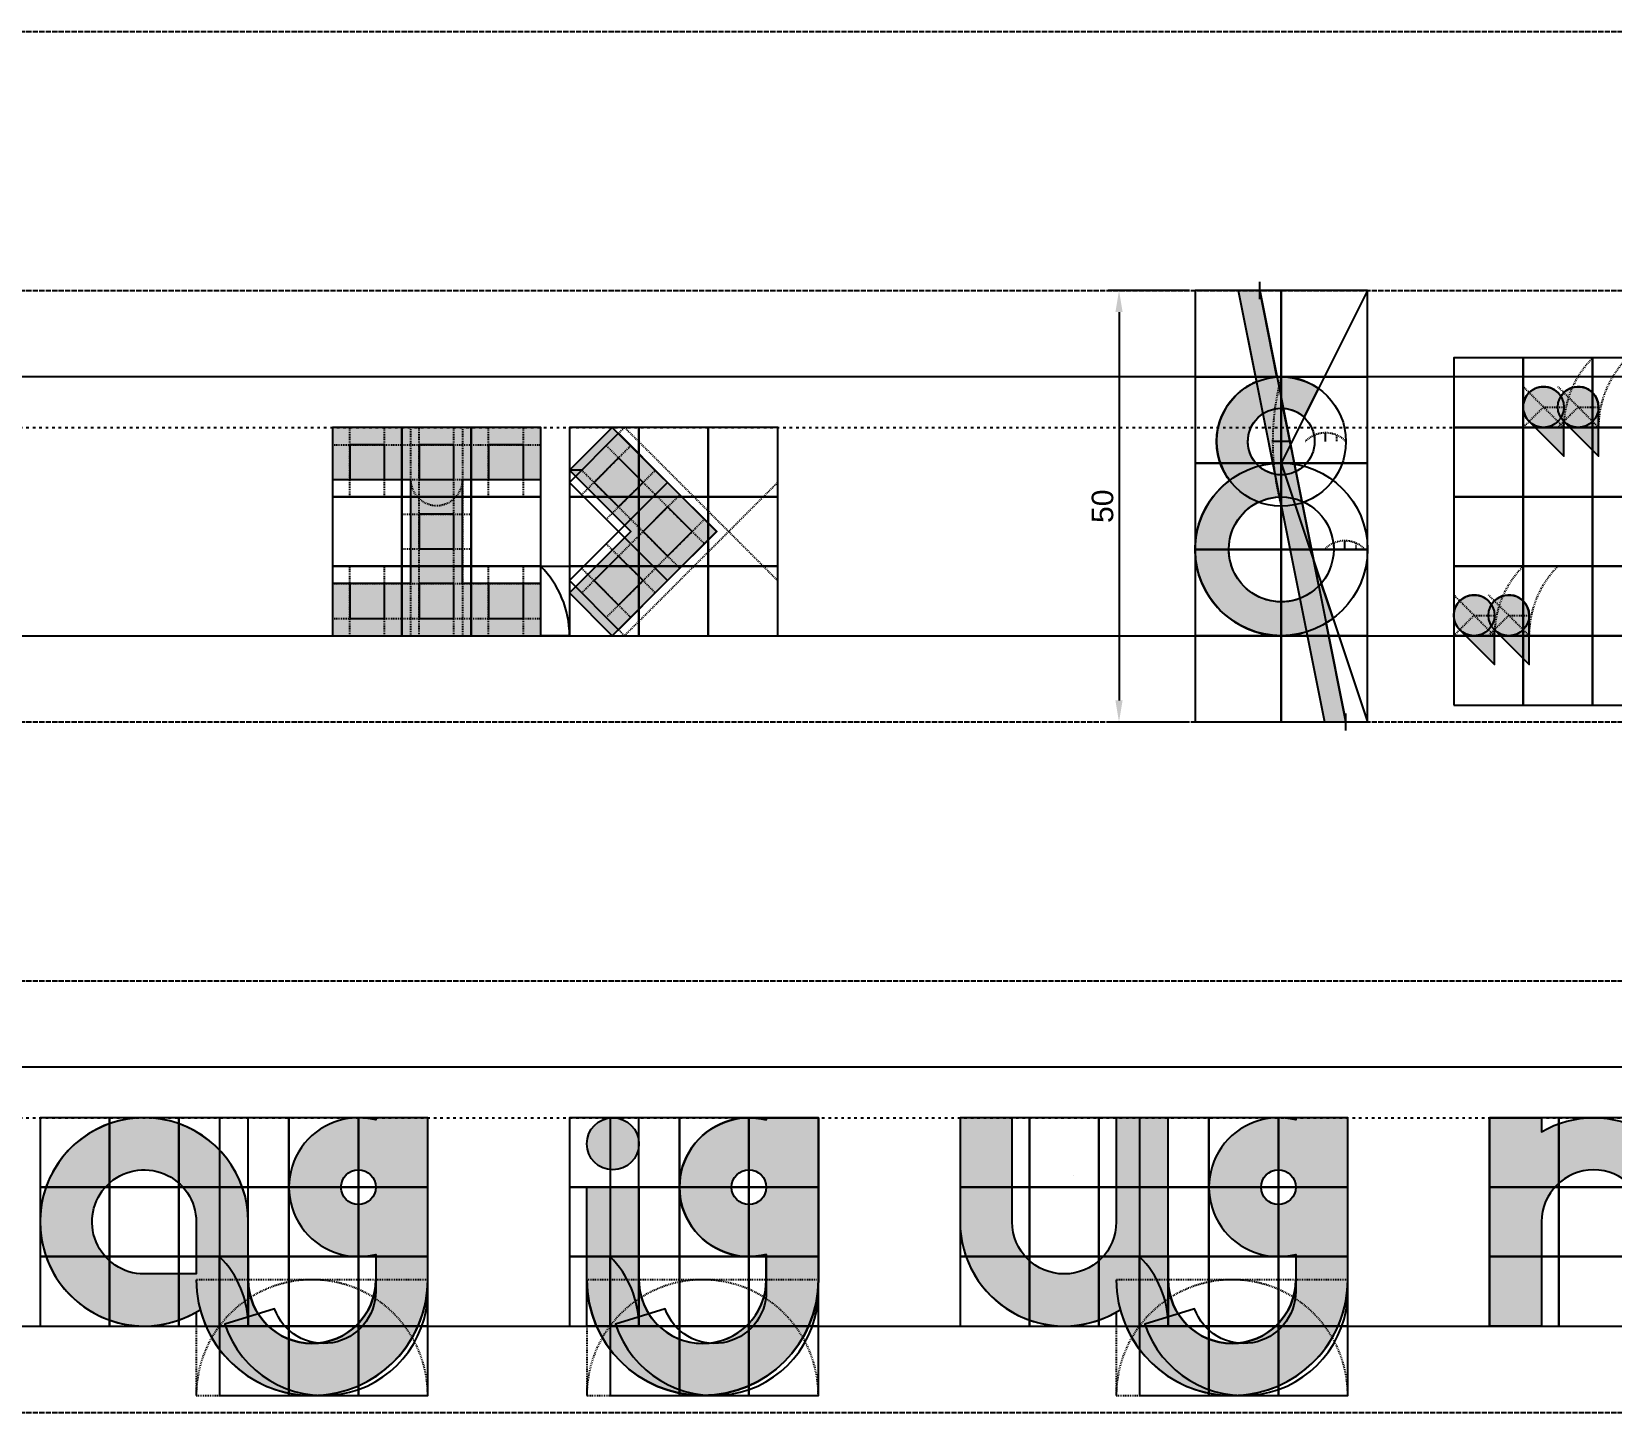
# Model space of a CAD drawing. Header units: millimetres. Extents: x -19 to 3010, y -292 to 470.
# Drawn here: x 940.1 to 1123.4, y -250 to -90 of the extents above; entities that cross this region are included whole.
import ezdxf

# ---------------------------------------------------------------- set-up
doc = ezdxf.new("R2010")
doc.units = ezdxf.units.MM
doc.linetypes.add('ACAD_ISO02W100', pattern=[15, 12, -3])
doc.linetypes.add('ACAD_ISO03W100', pattern=[30, 12, -18])
for name, color, linetype in [('GUIDES', 252, 'Continuous'), ('guides_minor', 12, 'Continuous'), ('Lettering', 7, 'Continuous'), ('LINES', 252, 'Continuous'), ('Outlines', 5, 'Continuous')]:
    doc.layers.add(name, color=color, linetype=linetype)
doc.styles.get("Standard").update_dxf_attribs({"font": 'arial.ttf'})
doc.dimstyles.new('ISO-25', dxfattribs={"dimtxt": 2.5, "dimasz": 2.5, "dimexe": 1.25, "dimexo": 0.625, "dimtad": 1, "dimtxsty": 'Standard', "dimcen": 2.5, "dimadec": 0, "dimazin": 0, "dimtfac": 1, "dimtmove": 0, "dimatfit": 3, "dimfxl": 1, "dimarcsym": 0})

# ---------------------------------------------------------------- blocks, each defined once
blk = doc.blocks.new('*D23')
at = {"layer": 'Defpoints', "color": 0, "transparency": 16777216}
for p in [(1075, -120.0000000000001), (1066.18930996081, -170.0000000000001), (1075, -170.0000000000001)]:
    blk.add_point(p, dxfattribs=at)
at = {"layer": 'guides_minor', "color": 0, "lineweight": -2, "transparency": 16777216}
for p, q in [((1074.375, -120.0000000000001), (1064.93930996081, -120.0000000000001)), ((1066.18930996081, -122.5000000000001), (1066.18930996081, -167.5000000000001)), ((1074.375, -170.0000000000001), (1064.93930996081, -170.0000000000001))]:
    blk.add_line(p, q, dxfattribs=at)
at = {"layer": 'guides_minor', "color": 0, "transparency": 16777216}
for points in [[(1065.772643294144, -122.5000000000001), (1066.605976627477, -122.5000000000001), (1066.18930996081, -120.0000000000001)], [(1065.772643294144, -167.5000000000001), (1066.605976627477, -167.5000000000001), (1066.18930996081, -170.0000000000001)]]:
    blk.add_solid(points, dxfattribs=at)
at = {"layer": 'guides_minor', "color": 0, "transparency": 16777216, "insert": (1064.287877491506, -145.0000000000003), "char_height": 2.5, "attachment_point": 5, "rotation": 90}
blk.add_mtext('50', dxfattribs=at)

msp = doc.modelspace()

# ---------------------------------------------------------------- hatches: boundary and pattern name
at = {"layer": 'Lettering'}
h = msp.add_hatch(color=256, dxfattribs=at)
h.dxf.hatch_style = 1
edge = h.paths.add_edge_path(flags=16)
edge.add_line((1082.8572071968, -134.2860359839982), (1084.258177418585, -141.2908870929249))
edge.add_arc((1085, -137.5000000000001), 3.862787295930397, 123.69192031914889, 258.9279446288928, ccw=False)
edge = h.paths.add_edge_path(flags=16)
edge.add_line((1084.78539187631, -143.9269593815503), (1087.137685046767, -155.6884252338344))
edge.add_arc((1085, -150.0000000000001), 6.076831328915933, 92.02386679422273, 290.595998153817, ccw=False)
edge = h.paths.add_edge_path()
edge.add_line((1086.523341917243, -140.1167095862173), (1085.228798943542, -133.6439947177116))
edge.add_arc((1085, -137.5000000000005), 3.862787295931003, 46.61068923961159, 86.60429366371682, ccw=False)
edge.add_line((1087.653549255003, -134.6929014899944), (1089.316624790355, -131.3667504192892))
edge.add_arc((1085, -137.4999999999999), 7.499999999999767, 54.86184382347615, 93.79733993393741)
edge.add_line((1084.503293183836, -130.0164659191812), (1082.5, -120))
edge.add_line((1082.5, -120), (1080, -120))
edge.add_line((1080, -120), (1082.115384615385, -130.5769230769231))
edge.add_arc((1085, -137.5000000000001), 7.499999999999982, 112.6198649480393, 216.8698976458435)
edge.add_arc((1085, -150), 10.00000000000002, 126.8698976458439, 286.9372887831349)
edge.add_line((1087.913248377902, -159.5662418895118), (1090, -170))
edge.add_line((1090, -170), (1092.5, -170))
edge.add_line((1092.5, -170), (1090.207427313526, -158.5371365676289))
edge.add_arc((1085, -150.0000000000011), 9.999999999999265, 301.3820856442624, 306.8698976458488)
edge.add_line((1091, -158.0000000000001), (1089.640971632908, -153.9229148987247))
edge.add_arc((1085.00000000001, -150.0000000000073), 6.076831328903928, 315.6964860317962, 319.79287199456957, ccw=False)
edge.add_line((1089.348883722698, -154.2444186134906), (1086.523341917243, -140.1167095862173))
h = msp.add_hatch(color=256, dxfattribs=at)
h.dxf.hatch_style = 1
edge = h.paths.add_edge_path()
edge.add_line((1117.761423749154, -135.1675084389805), (1121.785113019776, -139.1911977096024))
edge.add_line((1121.785113019776, -139.1911977096024), (1121.785113019776, -133.5008417723138))
edge.add_arc((1119.428090415821, -133.5008417723139), 2.357022603955102, 1.38178055159656e-12, 135.0000000000005)
edge.add_arc((1119.428090415818, -133.500841772316), 2.357022603954964, 134.9999999999214, 148.600285189999)
edge.add_arc((1115.404401145199, -133.5008417723138), 2.357022603955182, 31.39971480993545, 134.999999999998)
edge.add_arc((1115.404401145199, -133.5008417723138), 2.357022603955044, 134.9999999999976, 225.0000000000024)
edge.add_line((1113.737734478532, -135.1675084389805), (1117.761423749154, -139.1911977096024))
edge.add_line((1117.761423749154, -139.1911977096024), (1117.761423749154, -135.1675084389805))
h = msp.add_hatch(color=256, dxfattribs=at)
h.dxf.hatch_style = 1
h.paths.add_polyline_path([(975, -135.857864376269), (975, -141.8933982822018), (984.0533008588991, -141.8933982822018), (984.053300858899, -153.9644660940672), (974.9999999999999, -153.9644660940672), (975, -160), (999.1421356237311, -160), (999.142135623731, -153.9644660940674), (990.0888347648322, -153.9644660940677), (990.0888347648322, -141.8933982822018), (999.142135623731, -141.8933982822018), (999.1421356237311, -135.857864376269)])
h.paths.add_polyline_path([(1007.433591847319, -135.8578643762693), (1002.475468957064, -140.8159872665243), (1009.588413878675, -147.9289321881349), (1002.475468957064, -155.0418771097452), (1007.433591847319, -160.0000000000003), (1019.504659659185, -147.9289321881348)])
h = msp.add_hatch(color=256, dxfattribs=at)
h.dxf.hatch_style = 1
edge = h.paths.add_edge_path()
edge.add_line((1109.71404520791, -159.3096440627114), (1113.737734478532, -163.3333333333334))
edge.add_line((1113.737734478532, -163.3333333333334), (1113.737734478532, -157.6429773960448))
edge.add_arc((1111.380711874577, -157.6429773960448), 2.357022603955102, 1.38178055159656e-12, 135.0000000000005)
edge.add_arc((1111.380711874578, -157.6429773960445), 2.357022603955627, 135.0000000000225, 148.6002851901007)
edge.add_arc((1107.357022603955, -157.6429773960448), 2.3570226039552, 31.39971480991495, 135.000000000001)
edge.add_arc((1107.357022603955, -157.6429773960448), 2.357022603955044, 134.9999999999976, 225.0000000000024)
edge.add_line((1105.690355937289, -159.3096440627114), (1109.71404520791, -163.3333333333334))
edge.add_line((1109.71404520791, -163.3333333333334), (1109.71404520791, -159.3096440627114))
h = msp.add_hatch(color=256, dxfattribs=at)
h.dxf.hatch_style = 1
edge = h.paths.add_edge_path(flags=16)
edge.add_arc((953.1658248943519, -227.9289321881346), 6.035533905932596, -6.252776074688882e-13, 270, ccw=False)
edge.add_line((959.2013588002845, -227.9289321881346), (959.2013588002845, -233.9644660940672))
edge.add_line((959.2013588002845, -233.9644660940672), (953.1658248943519, -233.9644660940672))
edge = h.paths.add_edge_path()
edge.add_arc((972.62352689845, -234.6252104430787), 7.386634192232577, -180, 0, ccw=False)
edge.add_line((965.2368927062174, -234.6252104430787), (965.2368927062174, -227.9289321881345))
edge.add_arc((953.1658248943519, -227.9289321881345), 12.07106781186553, 359.9999999999997, 662.5476119500617)
edge.add_arc((972.6235268984483, -234.6252104430789), 13.42216809816683, 195.0223242795595, 360.000000000001)
edge.add_line((986.0456949966152, -234.6252104430787), (986.0456949966152, -215.857864376269))
edge.add_line((986.0456949966152, -215.857864376269), (980.0101610906823, -215.857864376269))
edge.add_line((980.0101610906823, -215.857864376269), (980.0101610906823, -216.1134021497967))
edge.add_arc((977.9983164553712, -223.9052429175127), 8.047378541243804, 75.52248781406861, 284.4775121859314)
edge.add_line((980.0101610906823, -231.6970836852287), (980.0101610906826, -234.6252104430787))
edge = h.paths.add_edge_path(flags=16)
edge.add_arc((977.9983164553713, -223.9052429175127), 2.011844635310808, 0, 360)
h = msp.add_hatch(color=256, dxfattribs=at)
h.dxf.hatch_style = 1
edge = h.paths.add_edge_path()
edge.add_line((1025.296115882772, -234.6252104430783), (1025.296115882772, -231.6970836852287))
edge.add_arc((1023.284271247461, -223.9052429175127), 8.047378541243804, 75.5224878140686, 284.4775121859314, ccw=False)
edge.add_line((1025.296115882772, -216.1134021497967), (1025.296115882772, -215.857864376269))
edge.add_line((1025.296115882772, -215.857864376269), (1031.331649788705, -215.857864376269))
edge.add_line((1031.331649788705, -215.857864376269), (1031.331649788705, -234.6252104430787))
edge.add_arc((1017.90948169054, -234.6252104430787), 13.42216809816534, -180, 0, ccw=False)
edge.add_line((1004.487313592374, -234.6252104430787), (1004.487313592374, -223.9052429175127))
edge.add_line((1004.487313592374, -223.9052429175127), (1010.522847498307, -223.9052429175127))
edge.add_line((1010.522847498307, -223.9052429175127), (1010.522847498307, -234.6252104430787))
edge.add_arc((1017.90948169054, -234.6252104430785), 7.386634192232691, 180.0000000000017, 360.0000000000013)
edge = h.paths.add_edge_path(flags=17)
edge.add_arc((1007.505080545341, -218.8756313292355), 3.01776695296644, 0, 360)
edge = h.paths.add_edge_path(flags=16)
edge.add_arc((1023.284271247461, -223.9052429175127), 2.011844635310808, 0, 360)
h = msp.add_hatch(color=256, dxfattribs=at)
h.dxf.hatch_style = 1
edge = h.paths.add_edge_path()
edge.add_arc((1079.290193565117, -234.6252104430787), 7.386634192232577, -180, 0, ccw=False)
edge.add_line((1071.903559372884, -234.6252104430787), (1071.903559372884, -215.8578643762691))
edge.add_line((1071.903559372884, -215.8578643762691), (1065.868025466951, -215.8578643762691))
edge.add_line((1065.868025466951, -215.8578643762691), (1065.868025466951, -227.9289321881346))
edge.add_arc((1059.832491561019, -227.9289321881346), 6.035533905932652, -180, 0, ccw=False)
edge.add_line((1053.796957655086, -227.9289321881346), (1053.796957655086, -215.8578643762691))
edge.add_line((1053.796957655086, -215.8578643762691), (1047.761423749153, -215.8578643762691))
edge.add_line((1047.761423749153, -215.8578643762691), (1047.761423749153, -227.9289321881346))
edge.add_arc((1059.832491561019, -227.9289321881345), 12.0710678118653, 180.0000000000003, 302.5476119500764)
edge.add_arc((1079.290193565117, -234.6252104430783), 13.42216809816576, 195.0223242795554, 359.9999999999984)
edge.add_line((1092.712361663283, -234.6252104430787), (1092.712361663283, -215.8578643762692))
edge.add_line((1092.712361663283, -215.8578643762692), (1086.67682775735, -215.8578643762691))
edge.add_line((1086.67682775735, -215.8578643762691), (1086.67682775735, -216.1134021497969))
edge.add_arc((1084.664983122038, -223.9052429175129), 8.047378541243775, 75.52248781406941, 284.4775121859306)
edge.add_line((1086.67682775735, -231.6970836852288), (1086.676827757349, -234.6252104430787))
edge = h.paths.add_edge_path(flags=16)
edge.add_arc((1084.664983122038, -223.9052429175128), 2.011844635310808, 0, 360)
h = msp.add_hatch(color=256, dxfattribs=at)
h.dxf.hatch_style = 1
edge = h.paths.add_edge_path()
edge.add_line((1148.057539631927, -234.6252104430783), (1148.057539631927, -231.6970836852287))
edge.add_arc((1146.045694996616, -223.9052429175127), 8.047378541243775, 75.5224878140694, 284.4775121859306, ccw=False)
edge.add_line((1148.057539631927, -216.1134021497967), (1148.057539631927, -215.857864376269))
edge.add_line((1148.057539631927, -215.857864376269), (1154.09307353786, -215.857864376269))
edge.add_line((1154.09307353786, -215.857864376269), (1154.093073537859, -234.6252104430787))
edge.add_arc((1140.670905439694, -234.6252104430787), 13.42216809816523, -180, 0, ccw=False)
edge.add_line((1127.248737341529, -234.6252104430787), (1127.248737341529, -227.9289321881345))
edge.add_arc((1121.213203435596, -227.9289321881345), 6.03553390593288, 0, 180)
edge.add_line((1115.177669529663, -227.9289321881345), (1115.177669529663, -240))
edge.add_line((1115.177669529663, -240), (1109.142135623731, -240))
edge.add_line((1109.142135623731, -240), (1109.142135623731, -215.857864376269))
edge.add_line((1109.142135623731, -215.857864376269), (1115.177669529664, -215.857864376269))
edge.add_line((1115.177669529663, -215.857864376269), (1115.177669529664, -217.4750808122543))
edge.add_arc((1121.213203435596, -227.9289321881346), 12.07106781186555, 2.8421709430404007e-13, 119.9999999999994, ccw=False)
edge.add_line((1133.284271247462, -227.9289321881345), (1133.284271247462, -234.6252104430787))
edge.add_arc((1140.670905439695, -234.6252104430785), 7.386634192232577, 180.0000000000017, 360.0000000000013)
edge = h.paths.add_edge_path(flags=16)
edge.add_arc((1146.045694996616, -223.9052429175127), 2.011844635310808, 0, 360)

# ---------------------------------------------------------------- linework, layer by layer
at = {"layer": 'GUIDES', "linetype": 'ACAD_ISO02W100', "ltscale": 0.005}
for p, q in [((977.0118446353108, -143.9052429175127), (977.0118446353108, -135.857864376269)), ((981.0355339059327, -143.9052429175127), (981.0355339059327, -135.857864376269)), ((985.0592231765545, -143.9052429175127), (985.0592231765545, -135.857864376269)), ((989.0829124471763, -143.9052429175127), (989.0829124471763, -135.857864376269)), ((993.1066017177982, -143.9052429175127), (993.1066017177982, -135.857864376269)), ((997.13029098842, -143.9052429175127), (997.13029098842, -135.857864376269)), ((975, -137.86970901158), (983.0473785412437, -137.86970901158)), ((983.0473785412437, -137.86970901158), (991.0947570824874, -137.86970901158)), ((991.0947570824874, -137.86970901158), (999.1421356237311, -137.86970901158)), ((975, -141.8933982822018), (983.0473785412437, -141.8933982822018)), ((983.0473785412437, -141.8933982822018), (991.0947570824874, -141.8933982822018)), ((991.0947570824874, -141.8933982822018), (999.1421356237311, -141.8933982822018)), ((985.0592231765545, -151.9526214587564), (985.0592231765545, -143.9052429175127)), ((989.0829124471763, -151.9526214587564), (989.0829124471763, -143.9052429175127)), ((983.0473785412437, -145.9170875528237), (991.0947570824874, -145.9170875528237)), ((983.0473785412437, -149.9407768234455), (991.0947570824874, -149.9407768234455)), ((977.0118446353108, -160), (977.0118446353108, -151.9526214587563)), ((981.0355339059327, -160), (981.0355339059327, -151.9526214587563)), ((985.0592231765545, -160), (985.0592231765545, -151.9526214587563)), ((989.0829124471763, -160), (989.0829124471763, -151.9526214587563)), ((993.1066017177982, -160.0000000000003), (993.1066017177982, -151.9526214587567)), ((997.13029098842, -160.0000000000003), (997.13029098842, -151.9526214587567)), ((975, -153.9644660940672), (983.0473785412437, -153.9644660940672)), ((983.0473785412437, -153.9644660940672), (991.0947570824874, -153.9644660940672)), ((991.0947570824874, -153.9644660940676), (999.1421356237311, -153.9644660940676)), ((975, -157.9881553646891), (983.0473785412437, -157.9881553646891)), ((983.0473785412437, -157.9881553646891), (991.0947570824874, -157.9881553646891)), ((991.0947570824874, -157.9881553646894), (999.1421356237311, -157.9881553646894))]:
    msp.add_line(p, q, dxfattribs=at)
at = {"layer": 'GUIDES'}
for points in [[(1075, -130), (1085, -130), (1085, -120), (1075, -120)], [(1085, -130), (1095, -130), (1095, -120), (1085, -120)], [(1105, -135.857864376269), (1113.047378541244, -135.857864376269), (1113.047378541244, -127.8104858350254), (1105, -127.8104858350254)], [(1113.047378541244, -135.857864376269), (1121.094757082487, -135.857864376269), (1121.094757082487, -127.8104858350254), (1113.047378541244, -127.8104858350254)], [(1121.094757082487, -135.857864376269), (1129.142135623731, -135.857864376269), (1129.142135623731, -127.8104858350254), (1121.094757082487, -127.8104858350254)], [(1075, -140), (1085, -140), (1085, -130), (1075, -130)], [(1085, -140), (1095, -140), (1095, -130), (1085, -130)], [(975, -143.9052429175127), (983.0473785412437, -143.9052429175127), (983.0473785412437, -135.857864376269), (975, -135.857864376269)], [(983.0473785412437, -143.9052429175127), (991.0947570824874, -143.9052429175127), (991.0947570824874, -135.857864376269), (983.0473785412437, -135.857864376269)], [(991.0947570824874, -143.9052429175127), (999.1421356237311, -143.9052429175127), (999.1421356237311, -135.857864376269), (991.0947570824874, -135.857864376269)], [(1002.475468957064, -143.905242917513), (1010.522847498308, -143.905242917513), (1010.522847498308, -135.8578643762693), (1002.475468957064, -135.8578643762693)], [(1010.522847498308, -143.905242917513), (1018.570226039552, -143.905242917513), (1018.570226039552, -135.8578643762693), (1010.522847498308, -135.8578643762693)], [(1018.570226039552, -143.905242917513), (1026.617604580795, -143.905242917513), (1026.617604580795, -135.8578643762693), (1018.570226039552, -135.8578643762693)], [(1105, -143.9052429175127), (1113.047378541244, -143.9052429175127), (1113.047378541244, -135.857864376269), (1105, -135.857864376269)], [(1113.047378541244, -143.9052429175127), (1121.094757082487, -143.9052429175127), (1121.094757082487, -135.857864376269), (1113.047378541244, -135.857864376269)], [(1121.094757082487, -143.9052429175127), (1129.142135623731, -143.9052429175127), (1129.142135623731, -135.857864376269), (1121.094757082487, -135.857864376269)], [(977.0118446353108, -141.8933982822018), (981.0355339059327, -141.8933982822018), (981.0355339059327, -137.86970901158), (977.0118446353108, -137.86970901158)], [(985.0592231765545, -141.8933982822018), (989.0829124471763, -141.8933982822018), (989.0829124471763, -137.86970901158), (985.0592231765545, -137.86970901158)], [(993.1066017177982, -141.8933982822018), (997.13029098842, -141.8933982822018), (997.13029098842, -137.86970901158), (993.1066017177982, -137.86970901158)], [(1075, -150), (1085, -150), (1085, -140), (1075, -140)], [(1085, -150), (1095, -150), (1095, -140), (1085, -140)], [(975, -151.9526214587563), (983.0473785412437, -151.9526214587563), (983.0473785412437, -143.9052429175127), (975, -143.9052429175127)], [(983.0473785412437, -151.9526214587563), (991.0947570824874, -151.9526214587563), (991.0947570824874, -143.9052429175127), (983.0473785412437, -143.9052429175127)], [(991.0947570824874, -151.9526214587563), (999.1421356237311, -151.9526214587563), (999.1421356237311, -143.9052429175127), (991.0947570824874, -143.9052429175127)], [(1002.475468957064, -151.9526214587566), (1010.522847498308, -151.9526214587566), (1010.522847498308, -143.905242917513), (1002.475468957064, -143.905242917513)], [(1010.522847498308, -151.9526214587566), (1018.570226039552, -151.9526214587566), (1018.570226039552, -143.905242917513), (1010.522847498308, -143.905242917513)], [(1018.570226039552, -151.9526214587566), (1026.617604580795, -151.9526214587566), (1026.617604580795, -143.905242917513), (1018.570226039552, -143.905242917513)], [(1105, -151.9526214587563), (1113.047378541244, -151.9526214587563), (1113.047378541244, -143.9052429175127), (1105, -143.9052429175127)], [(1113.047378541244, -151.9526214587563), (1121.094757082487, -151.9526214587563), (1121.094757082487, -143.9052429175127), (1113.047378541244, -143.9052429175127)], [(1121.094757082487, -151.9526214587563), (1129.142135623731, -151.9526214587563), (1129.142135623731, -143.9052429175127), (1121.094757082487, -143.9052429175127)], [(985.0592231765545, -149.9407768234455), (989.0829124471763, -149.9407768234455), (989.0829124471763, -145.9170875528237), (985.0592231765545, -145.9170875528237)], [(1075, -160), (1085, -160), (1085, -150), (1075, -150)], [(1085, -160), (1095, -160), (1095, -150), (1085, -150)], [(975, -160), (983.0473785412437, -160), (983.0473785412437, -151.9526214587563), (975, -151.9526214587563)], [(983.0473785412437, -160), (991.0947570824874, -160), (991.0947570824874, -151.9526214587563), (983.0473785412437, -151.9526214587563)], [(991.0947570824874, -160), (999.1421356237311, -160), (999.1421356237311, -151.9526214587563), (991.0947570824874, -151.9526214587563)], [(1002.475468957064, -160.0000000000003), (999.1421356237311, -160.0000000000003), (999.1421356237311, -151.9526214587566), (1002.475468957064, -151.9526214587566)], [(1002.475468957064, -160.0000000000003), (1010.522847498308, -160.0000000000003), (1010.522847498308, -151.9526214587566), (1002.475468957064, -151.9526214587566)], [(1010.522847498308, -160.0000000000003), (1018.570226039552, -160.0000000000003), (1018.570226039552, -151.9526214587566), (1010.522847498308, -151.9526214587566)], [(1018.570226039552, -160.0000000000003), (1026.617604580795, -160.0000000000003), (1026.617604580795, -151.9526214587566), (1018.570226039552, -151.9526214587566)], [(1105, -160), (1113.047378541244, -160), (1113.047378541244, -151.9526214587563), (1105, -151.9526214587563)], [(1113.047378541244, -160), (1121.094757082487, -160), (1121.094757082487, -151.9526214587563), (1113.047378541244, -151.9526214587563)], [(1121.094757082487, -160), (1129.142135623731, -160), (1129.142135623731, -151.9526214587563), (1121.094757082487, -151.9526214587563)], [(977.0118446353108, -157.9881553646891), (981.0355339059327, -157.9881553646891), (981.0355339059327, -153.9644660940672), (977.0118446353108, -153.9644660940672)], [(985.0592231765545, -157.9881553646891), (989.0829124471763, -157.9881553646891), (989.0829124471763, -153.9644660940672), (985.0592231765545, -153.9644660940672)], [(993.1066017177982, -157.9881553646894), (997.13029098842, -157.9881553646894), (997.13029098842, -153.9644660940676), (993.1066017177982, -153.9644660940676)], [(1075, -170), (1085, -170), (1085, -160), (1075, -160)], [(1085, -170), (1095, -170), (1095, -160), (1085, -160)], [(1105, -168.0473785412437), (1113.047378541244, -168.0473785412437), (1113.047378541244, -160), (1105, -160)], [(1113.047378541244, -168.0473785412437), (1121.094757082487, -168.0473785412437), (1121.094757082487, -160), (1113.047378541244, -160)], [(1121.094757082487, -168.0473785412437), (1129.142135623731, -168.0473785412437), (1129.142135623731, -160), (1121.094757082487, -160)], [(941.0947570824874, -223.9052429175127), (949.1421356237311, -223.9052429175127), (949.1421356237311, -215.857864376269), (941.0947570824874, -215.857864376269)], [(949.1421356237311, -223.9052429175127), (957.1895141649748, -223.9052429175127), (957.1895141649748, -215.857864376269), (949.1421356237311, -215.857864376269)], [(957.1895141649748, -223.9052429175127), (965.2368927062184, -223.9052429175127), (965.2368927062184, -215.857864376269), (957.1895141649748, -215.857864376269)], [(961.9035593728852, -223.9052429175128), (969.9509379141289, -223.9052429175128), (969.9509379141289, -215.8578643762691), (961.9035593728852, -215.8578643762691)], [(969.9509379141289, -223.9052429175128), (977.9983164553726, -223.9052429175128), (977.9983164553726, -215.8578643762691), (969.9509379141289, -215.8578643762691)], [(977.9983164553726, -223.9052429175128), (986.0456949966162, -223.9052429175128), (986.0456949966162, -215.8578643762691), (977.9983164553726, -215.8578643762691)], [(1002.475468957065, -223.9052429175127), (1010.522847498308, -223.9052429175127), (1010.522847498308, -215.857864376269), (1002.475468957065, -215.857864376269)], [(1007.189514164975, -223.9052429175128), (1015.236892706219, -223.9052429175128), (1015.236892706219, -215.8578643762691), (1007.189514164975, -215.8578643762691)], [(1015.236892706219, -223.9052429175128), (1023.284271247463, -223.9052429175128), (1023.284271247463, -215.8578643762691), (1015.236892706219, -215.8578643762691)], [(1023.284271247463, -223.9052429175128), (1031.331649788706, -223.9052429175128), (1031.331649788706, -215.8578643762691), (1023.284271247463, -215.8578643762691)], [(1047.761423749155, -223.9052429175128), (1055.808802290398, -223.9052429175128), (1055.808802290398, -215.8578643762691), (1047.761423749155, -215.8578643762691)], [(1055.808802290398, -223.9052429175128), (1063.856180831642, -223.9052429175128), (1063.856180831642, -215.8578643762691), (1055.808802290398, -215.8578643762691)], [(1063.856180831642, -223.9052429175128), (1071.903559372886, -223.9052429175128), (1071.903559372886, -215.8578643762691), (1063.856180831642, -215.8578643762691)], [(1068.570226039552, -223.9052429175129), (1076.617604580796, -223.9052429175129), (1076.617604580796, -215.8578643762692), (1068.570226039552, -215.8578643762692)], [(1076.617604580796, -223.9052429175129), (1084.66498312204, -223.9052429175129), (1084.66498312204, -215.8578643762692), (1076.617604580796, -215.8578643762692)], [(1084.66498312204, -223.9052429175129), (1092.712361663283, -223.9052429175129), (1092.712361663283, -215.8578643762692), (1084.66498312204, -215.8578643762692)], [(1109.142135623732, -223.9052429175127), (1117.189514164975, -223.9052429175127), (1117.189514164975, -215.857864376269), (1109.142135623732, -215.857864376269)], [(1117.189514164975, -223.9052429175127), (1125.236892706219, -223.9052429175127), (1125.236892706219, -215.857864376269), (1117.189514164975, -215.857864376269)], [(1060.857864376269, -222.4973756355321), (1060.857864376269, -222.4973756355321)], [(941.0947570824874, -231.9526214587563), (949.1421356237311, -231.9526214587563), (949.1421356237311, -223.9052429175127), (941.0947570824874, -223.9052429175127)], [(949.1421356237311, -231.9526214587563), (957.1895141649748, -231.9526214587563), (957.1895141649748, -223.9052429175127), (949.1421356237311, -223.9052429175127)], [(957.1895141649748, -231.9526214587563), (965.2368927062184, -231.9526214587563), (965.2368927062184, -223.9052429175127), (957.1895141649748, -223.9052429175127)], [(961.9035593728852, -231.9526214587564), (969.9509379141289, -231.9526214587564), (969.9509379141289, -223.9052429175128), (961.9035593728852, -223.9052429175128)], [(969.9509379141289, -231.9526214587564), (977.9983164553726, -231.9526214587564), (977.9983164553726, -223.9052429175128), (969.9509379141289, -223.9052429175128)], [(977.9983164553726, -231.9526214587564), (986.0456949966162, -231.9526214587564), (986.0456949966162, -223.9052429175128), (977.9983164553726, -223.9052429175128)], [(1002.475468957065, -231.9526214587563), (1010.522847498308, -231.9526214587563), (1010.522847498308, -223.9052429175127), (1002.475468957065, -223.9052429175127)], [(1007.189514164975, -231.9526214587564), (1015.236892706219, -231.9526214587564), (1015.236892706219, -223.9052429175128), (1007.189514164975, -223.9052429175128)], [(1015.236892706219, -231.9526214587564), (1023.284271247463, -231.9526214587564), (1023.284271247463, -223.9052429175128), (1015.236892706219, -223.9052429175128)], [(1023.284271247463, -231.9526214587564), (1031.331649788706, -231.9526214587564), (1031.331649788706, -223.9052429175128), (1023.284271247463, -223.9052429175128)], [(1047.761423749155, -231.9526214587564), (1055.808802290398, -231.9526214587564), (1055.808802290398, -223.9052429175128), (1047.761423749155, -223.9052429175128)], [(1055.808802290398, -231.9526214587564), (1063.856180831642, -231.9526214587564), (1063.856180831642, -223.9052429175128), (1055.808802290398, -223.9052429175128)], [(1063.856180831642, -231.9526214587564), (1071.903559372886, -231.9526214587564), (1071.903559372886, -223.9052429175128), (1063.856180831642, -223.9052429175128)], [(1068.570226039552, -231.9526214587564), (1076.617604580796, -231.9526214587564), (1076.617604580796, -223.9052429175129), (1068.570226039552, -223.9052429175129)], [(1076.617604580796, -231.9526214587564), (1084.66498312204, -231.9526214587564), (1084.66498312204, -223.9052429175129), (1076.617604580796, -223.9052429175129)], [(1084.66498312204, -231.9526214587564), (1092.712361663283, -231.9526214587564), (1092.712361663283, -223.9052429175129), (1084.66498312204, -223.9052429175129)], [(1109.142135623732, -231.9526214587563), (1117.189514164975, -231.9526214587563), (1117.189514164975, -223.9052429175127), (1109.142135623732, -223.9052429175127)], [(1117.189514164975, -231.9526214587563), (1125.236892706219, -231.9526214587563), (1125.236892706219, -223.9052429175127), (1117.189514164975, -223.9052429175127)], [(941.0947570824874, -240), (949.1421356237311, -240), (949.1421356237311, -231.9526214587563), (941.0947570824874, -231.9526214587563)], [(949.1421356237311, -240), (957.1895141649748, -240), (957.1895141649748, -231.9526214587563), (949.1421356237311, -231.9526214587563)], [(957.1895141649748, -240), (965.2368927062184, -240), (965.2368927062184, -231.9526214587563), (957.1895141649748, -231.9526214587563)], [(961.9035593728852, -240.0000000000001), (969.9509379141289, -240.0000000000001), (969.9509379141289, -231.9526214587564), (961.9035593728852, -231.9526214587564)], [(965.2368927062184, -240), (961.903559372885, -240), (961.903559372885, -231.9526214587563), (965.2368927062184, -231.9526214587563)], [(969.9509379141289, -240.0000000000001), (977.9983164553726, -240.0000000000001), (977.9983164553726, -231.9526214587564), (969.9509379141289, -231.9526214587564)], [(977.9983164553726, -240.0000000000001), (986.0456949966162, -240.0000000000001), (986.0456949966162, -231.9526214587564), (977.9983164553726, -231.9526214587564)], [(1002.475468957065, -240), (1010.522847498308, -240), (1010.522847498308, -231.9526214587563), (1002.475468957065, -231.9526214587563)], [(1007.189514164975, -240.0000000000001), (1015.236892706219, -240.0000000000001), (1015.236892706219, -231.9526214587564), (1007.189514164975, -231.9526214587564)], [(1010.522847498308, -240), (1007.189514164975, -240), (1007.189514164975, -231.9526214587563), (1010.522847498308, -231.9526214587563)], [(1015.236892706219, -240.0000000000001), (1023.284271247463, -240.0000000000001), (1023.284271247463, -231.9526214587564), (1015.236892706219, -231.9526214587564)], [(1023.284271247463, -240.0000000000001), (1031.331649788706, -240.0000000000001), (1031.331649788706, -231.9526214587564), (1023.284271247463, -231.9526214587564)], [(1047.761423749155, -240.0000000000001), (1055.808802290398, -240.0000000000001), (1055.808802290398, -231.9526214587564), (1047.761423749155, -231.9526214587564)], [(1055.808802290398, -240.0000000000001), (1063.856180831642, -240.0000000000001), (1063.856180831642, -231.9526214587564), (1055.808802290398, -231.9526214587564)], [(1063.856180831642, -240.0000000000001), (1071.903559372886, -240.0000000000001), (1071.903559372886, -231.9526214587564), (1063.856180831642, -231.9526214587564)], [(1068.570226039552, -240.0000000000001), (1076.617604580796, -240.0000000000001), (1076.617604580796, -231.9526214587564), (1068.570226039552, -231.9526214587564)], [(1071.903559372886, -240.0000000000001), (1068.570226039552, -240.0000000000001), (1068.570226039552, -231.9526214587564), (1071.903559372886, -231.9526214587564)], [(1076.617604580796, -240.0000000000001), (1084.66498312204, -240.0000000000001), (1084.66498312204, -231.9526214587564), (1076.617604580796, -231.9526214587564)], [(1084.66498312204, -240.0000000000001), (1092.712361663283, -240.0000000000001), (1092.712361663283, -231.9526214587564), (1084.66498312204, -231.9526214587564)], [(1109.142135623732, -240), (1117.189514164975, -240), (1117.189514164975, -231.9526214587563), (1109.142135623732, -231.9526214587563)], [(1117.189514164975, -240), (1125.236892706219, -240), (1125.236892706219, -231.9526214587563), (1117.189514164975, -231.9526214587563)], [(961.9035593728852, -248.0473785412437), (969.9509379141289, -248.0473785412437), (969.9509379141289, -240.0000000000001), (961.9035593728852, -240.0000000000001)], [(969.9509379141289, -248.0473785412437), (977.9983164553726, -248.0473785412437), (977.9983164553726, -240.0000000000001), (969.9509379141289, -240.0000000000001)], [(977.9983164553726, -248.0473785412437), (986.0456949966162, -248.0473785412437), (986.0456949966162, -240.0000000000001), (977.9983164553726, -240.0000000000001)], [(1007.189514164975, -248.0473785412437), (1015.236892706219, -248.0473785412437), (1015.236892706219, -240.0000000000001), (1007.189514164975, -240.0000000000001)], [(1015.236892706219, -248.0473785412437), (1023.284271247463, -248.0473785412437), (1023.284271247463, -240.0000000000001), (1015.236892706219, -240.0000000000001)], [(1023.284271247463, -248.0473785412437), (1031.331649788706, -248.0473785412437), (1031.331649788706, -240.0000000000001), (1023.284271247463, -240.0000000000001)], [(1068.570226039552, -248.0473785412438), (1076.617604580796, -248.0473785412438), (1076.617604580796, -240.0000000000001), (1068.570226039552, -240.0000000000001)], [(1076.617604580796, -248.0473785412438), (1084.66498312204, -248.0473785412438), (1084.66498312204, -240.0000000000001), (1076.617604580796, -240.0000000000001)], [(1084.66498312204, -248.0473785412438), (1092.712361663283, -248.0473785412438), (1092.712361663283, -240.0000000000001), (1084.66498312204, -240.0000000000001)]]:
    msp.add_lwpolyline(points, close=True, dxfattribs=at)
for centre, radius, end in [((991.0947570824874, -160.0000000000003), 11.38071187457698, 44.9999999999996), ((953.8561808316413, -240), 11.38071187457704, 44.99999999999956), ((999.1421356237313, -240), 11.38071187457704, 44.99999999999954), ((1060.522847498309, -240.0000000000001), 11.38071187457704, 44.99999999999954)]:
    msp.add_arc(centre, radius, 0, end, dxfattribs=at)
at = {"layer": 'guides_minor'}
for p, q in [((1082.5, -121), (1082.5, -119)), ((1080, -120), (1090, -170)), ((1082.5, -120), (1092.5, -170)), ((1095, -120), (1085, -140)), ((1117.761423749154, -139.1911977096025), (1113.737734478532, -135.1675084389806)), ((1121.785113019776, -139.1911977096025), (1117.761423749154, -135.1675084389806)), ((1090.142977983507, -137.5), (1090.142977983507, -136.4999999999999)), ((1086, -137.5), (1084, -137.5)), ((1003.898057941387, -140.8159872665243), (1002.475468957064, -140.8159872665243)), ((1085, -140), (1095, -170)), ((1092.357022016492, -150), (1092.357022016492, -148.9999999999999)), ((1109.71404520791, -163.3333333333335), (1105.690355937289, -159.3096440627115)), ((1113.737734478532, -163.3333333333335), (1109.71404520791, -159.3096440627115)), ((1092.5, -171), (1092.5, -169))]:
    msp.add_line(p, q, dxfattribs=at)
at = {"layer": 'guides_minor', "linetype": 'ACAD_ISO02W100', "ltscale": 0.005}
for p, q in [((1117.761423749154, -135.8578643762691), (1113.047378541244, -131.1438191683588)), ((1121.785113019776, -135.8578643762691), (1117.071067811866, -131.1438191683588)), ((1115.404401145199, -133.5008417723139), (1113.047378541244, -135.8578643762691)), ((1115.404401145199, -133.5008417723139), (1117.761423749154, -133.5008417723139)), ((1119.428090415821, -133.5008417723139), (1117.071067811866, -135.8578643762691)), ((1119.428090415821, -133.5008417723139), (1121.785113019776, -133.5008417723139)), ((984.053300858899, -135.857864376269), (984.053300858899, -160)), ((990.0888347648321, -135.857864376269), (990.0888347648321, -160)), ((1008.165824894353, -136.5482203135578), (1008.856180831641, -135.8578643762693)), ((1008.856180831641, -135.8578643762693), (1026.617604580795, -153.6192881254233)), ((1088.862787295931, -136.7603387571886), (1088.862787295931, -137.5)), ((1091.423168671084, -136.7603387571886), (1091.423168671084, -137.5)), ((1003.898057941386, -143.6611652351685), (1009.588413878675, -137.9708092978799)), ((1006.743235910031, -137.97080929788), (1012.433591847319, -143.6611652351686)), ((1003.898057941387, -140.8159872665243), (1009.588413878675, -146.5063432038129)), ((1006.743235910031, -146.5063432038128), (1012.433591847319, -140.8159872665242)), ((1008.856180831641, -160.0000000000003), (1026.617604580795, -142.2385762508463)), ((1009.588413878675, -149.351521172457), (1015.278769815963, -143.6611652351684)), ((1012.433591847319, -143.6611652351685), (1018.123947784608, -149.3515211724571)), ((1009.588413878675, -146.5063432038128), (1015.278769815964, -152.1966991411014)), ((1012.433591847319, -152.1966991411013), (1018.123947784608, -146.5063432038127)), ((1003.898057941386, -155.0418771097455), (1009.588413878675, -149.3515211724569)), ((1006.743235910031, -149.351521172457), (1012.433591847319, -155.0418771097456)), ((1091.076831328916, -149.2603387571887), (1091.076831328916, -150)), ((1093.637212704069, -149.2603387571887), (1093.637212704069, -150)), ((1003.898057941387, -152.1966991411013), (1009.588413878675, -157.8870550783899)), ((1006.743235910031, -157.8870550783897), (1012.433591847319, -152.1966991411012)), ((1109.71404520791, -160), (1105, -155.2859547920897)), ((1113.737734478532, -160), (1109.023689270622, -155.2859547920897)), ((1008.165824894353, -159.3096440627118), (1008.856180831641, -160.0000000000003)), ((1107.357022603955, -157.6429773960449), (1105, -160)), ((1107.357022603955, -157.6429773960449), (1109.71404520791, -157.6429773960449)), ((1111.380711874577, -157.6429773960449), (1109.023689270622, -160)), ((1111.380711874577, -157.6429773960449), (1113.737734478532, -157.6429773960449)), ((986.0456949966162, -234.6252104430787), (959.2013588002856, -234.6252104430787)), ((1031.331649788706, -234.6252104430787), (1004.487313592375, -234.6252104430787)), ((1092.712361663283, -234.6252104430787), (1065.868025466952, -234.6252104430787)), ((959.2013588002858, -240), (959.2013588002859, -248.0473785412438)), ((1004.487313592375, -240), (1004.487313592375, -248.0473785412438)), ((1065.868025466953, -240.0000000000001), (1065.868025466953, -248.0473785412438)), ((959.2013588002859, -248.0473785412438), (986.0456949966162, -248.0473785412438)), ((1004.487313592375, -248.0473785412438), (1031.331649788706, -248.0473785412438)), ((1065.868025466953, -248.0473785412438), (1092.712361663283, -248.0473785412438))]:
    msp.add_line(p, q, dxfattribs=at)
at = {"layer": 'guides_minor'}
for points in [[(1002.475468957064, -142.2385762508463), (1008.165824894353, -147.9289321881348), (1013.856180831641, -142.2385762508463), (1008.165824894353, -136.5482203135578)], [(1005.320646925709, -142.2385762508463), (1008.165824894353, -145.0837542194906), (1011.011002862997, -142.2385762508463), (1008.165824894353, -139.393398282202)], [(1008.165824894353, -147.9289321881348), (1013.856180831641, -153.6192881254233), (1019.54653676893, -147.9289321881348), (1013.856180831641, -142.2385762508463)], [(1011.011002862997, -147.9289321881348), (1013.856180831641, -150.7741101567791), (1016.701358800286, -147.9289321881348), (1013.856180831641, -145.0837542194905)], [(1002.475468957064, -153.6192881254233), (1008.165824894353, -159.3096440627118), (1013.856180831641, -153.6192881254233), (1008.165824894353, -147.9289321881348)], [(1005.320646925709, -153.6192881254233), (1008.165824894353, -156.4644660940676), (1011.011002862997, -153.6192881254233), (1008.165824894353, -150.774110156779)], [(1004.487313592375, -223.9052429175127), (1010.522847498308, -223.9052429175127), (1010.522847498308, -240), (1004.487313592375, -239.9999999999999)]]:
    msp.add_lwpolyline(points, close=True, dxfattribs=at)
for points in [[(959.2013588002858, -238.3827835640146), (959.2013588002858, -240), (965.2368927062184, -240), (965.2368927062184, -227.9289321881345, 3.732050807568941)], [(980.0101610906834, -216.1134021497967, 1.290994448735839), (980.0101610906834, -231.6970836852287), (980.0101610906836, -235.9763107293782, -0.8430389971007476), (968.2842712474621, -237.9881553646891), (962.5230067619987, -239.7935175369621, 0.8508037970648128), (986.0456949966162, -235.9763107293782), (986.0456949966162, -215.857864376269), (980.0101610906834, -215.857864376269)], [(1025.296115882773, -216.1134021497967, 1.290994448735839), (1025.296115882773, -231.6970836852287), (1025.296115882774, -235.9763107293782, -0.8430389971007476), (1013.570226039552, -237.9881553646891), (1007.808961554089, -239.7935175369621, 0.8508037970648128), (1031.331649788706, -235.9763107293782), (1031.331649788706, -215.857864376269), (1025.296115882773, -215.857864376269)], [(1065.868025466952, -227.9289321881346, -1), (1053.796957655087, -227.9289321881346), (1053.796957655087, -215.8578643762691), (1047.761423749154, -215.8578643762691), (1047.761423749154, -227.9289321881346, 0.5773502691896274), (1065.868025466953, -238.3827835640146), (1065.868025466953, -240.0000000000001), (1071.903559372885, -240.0000000000001), (1071.903559372885, -215.8578643762691), (1065.868025466952, -215.8578643762691)], [(1086.676827757351, -216.1134021497969, 1.290994448735839), (1086.676827757351, -231.6970836852288), (1086.676827757351, -235.9763107293783, -0.8430389971007476), (1074.950937914129, -237.9881553646892), (1069.189673428666, -239.7935175369622, 0.8508037970648128), (1092.712361663283, -235.9763107293783), (1092.712361663283, -215.8578643762692), (1086.676827757351, -215.8578643762691)], [(1109.142135623732, -215.857864376269), (1115.177669529665, -215.857864376269), (1115.177669529665, -217.4750808122543, -0.5773502691896202), (1133.284271247463, -227.9289321881345), (1133.284271247463, -240), (1127.24873734153, -240), (1127.24873734153, -227.9289321881345, 1), (1115.177669529665, -227.9289321881345), (1115.177669529665, -240), (1109.142135623732, -240)], [(953.1658248943529, -233.9644660940672, -2.414213562373095), (959.2013588002856, -227.9289321881346), (959.2013588002856, -233.9644660940672)]]:
    msp.add_lwpolyline(points, format="xyb", close=True, dxfattribs=at)
for centre, radius in [((1085, -137.5), 7.5), ((1115.404401145199, -133.5008417723139), 2.357022603955154), ((1119.428090415821, -133.5008417723139), 2.357022603955154), ((1085, -137.5), 3.862787295930502), ((1085, -150), 10.00000000000003), ((1085, -150), 6.076831328915887), ((1107.357022603955, -157.6429773960449), 2.357022603955154), ((1111.380711874577, -157.6429773960449), 2.357022603955154), ((1007.505080545342, -218.8756313292355), 3.01776695296644), ((977.9983164553723, -223.9052429175127), 2.011844635310808), ((1023.284271247462, -223.9052429175127), 2.011844635310808), ((1084.66498312204, -223.9052429175128), 2.011844635310808)]:
    msp.add_circle(centre, radius, dxfattribs=at)
at = {"layer": 'guides_minor', "linetype": 'ACAD_ISO02W100', "ltscale": 0.005}
for centre, radius, start, end in [((1129.142135623731, -135.8578643762691), 11.38071187457704, 135.0000000000004, 180), ((1133.165824894353, -135.8578643762691), 11.38071187457704, 135.0000000000004, 180), ((1112.625, -137.5), 28.62499999999966, 164.8107132628165, 195.1892867371836), ((1090.142977983507, -139.7777763931145), 3.277776393114799, 90, 135.9795458161105), ((1090.142977983507, -139.7777763931154), 3.277776393115779, 44.02045418389759, 90), ((987.0710678118654, -141.8933982822018), 3.01776695296644, 180.0000000000027, 359.9999999999973), ((1092.357022016493, -152.2777763931145), 3.277776393114799, 90, 135.9795458161105), ((1092.357022016493, -152.2777763931155), 3.277776393115779, 44.02045418389759, 90), ((1121.094757082487, -160), 11.38071187457704, 135.0000000000004, 180), ((1125.118446353109, -160), 11.38071187457704, 135.0000000000004, 180), ((972.623526898451, -248.0473785412438), 13.42216809816512, 0, 180), ((1017.909481690541, -248.0473785412438), 13.42216809816512, 0, 180), ((1079.290193565118, -248.0473785412438), 13.42216809816512, 0, 180)]:
    msp.add_arc(centre, radius, start, end, dxfattribs=at)
at = {"layer": 'guides_minor'}
for centre, radius in [((972.6235268984509, -234.6252104430787), 13.42216809816534), ((972.623526898451, -234.6252104430787), 7.386634192232577), ((1017.909481690541, -234.6252104430787), 13.42216809816534), ((1017.909481690541, -234.6252104430787), 7.386634192232577), ((1079.290193565118, -234.6252104430787), 13.42216809816534), ((1079.290193565118, -234.6252104430787), 7.386634192232577)]:
    msp.add_arc(centre, radius, 180, 0, dxfattribs=at)
at = {"layer": 'LINES', "linetype": 'ACAD_ISO02W100', "ltscale": 0.05}
for p, q in [((815, -90), (1355, -90)), ((815, -120), (1355, -120)), ((815, -170), (1355, -170)), ((815, -200), (1355, -200)), ((815, -250), (1355, -250))]:
    msp.add_line(p, q, dxfattribs=at)
at = {"layer": 'LINES'}
for p, q in [((1360, -130), (810, -130)), ((810, -160), (1360, -160)), ((1360, -210), (810, -210)), ((810, -240), (1360, -240))]:
    msp.add_line(p, q, dxfattribs=at)
at = {"layer": 'LINES', "linetype": 'ACAD_ISO03W100', "ltscale": 0.025}
for p, q in [((815, -135.857864376269), (1355, -135.857864376269)), ((815, -215.857864376269), (1355, -215.857864376269))]:
    msp.add_line(p, q, dxfattribs=at)
at = {"layer": 'Outlines'}
for points in [[(1086.523341917243, -140.1167095862173), (1085.228798943542, -133.6439947177116, -0.176298207255774), (1087.653549255003, -134.6929014899944), (1089.316624790355, -131.3667504192892, 0.1715416793795742), (1084.503293183836, -130.0164659191812), (1082.5, -120), (1080, -120), (1082.115384615385, -130.5769230769231, 0.4890838056657057), (1079, -142, 0.8396008408120299), (1087.913248377902, -159.5662418895118), (1090, -170), (1092.5, -170), (1090.207427313526, -158.5371365676289, 0.02394967453755789), (1091, -158.0000000000001), (1089.640971632908, -153.9229148987247, -0.01787575927896213), (1089.348883722698, -154.2444186134906)], [(1117.761423749154, -135.1675084389805), (1121.785113019776, -139.1911977096024), (1121.785113019776, -133.5008417723138, 0.6681786379192891), (1117.761423749154, -131.8341751056472, 0.05941219583479045), (1117.416245780509, -132.27282030714, 0.4855754481896902), (1113.737734478532, -131.8341751056472, 0.4142135623731156), (1113.737734478532, -135.1675084389805), (1117.761423749154, -139.1911977096024)], [(1082.8572071968, -134.2860359839982), (1084.258177418585, -141.2908870929249, -0.6696693042903681)], [(1084.78539187631, -143.9269593815503), (1087.137685046767, -155.6884252338344, -1.176785601220439)], [(1109.71404520791, -159.3096440627114), (1113.737734478532, -163.3333333333334), (1113.737734478532, -157.6429773960448, 0.6681786379192891), (1109.71404520791, -155.9763107293781, 0.05941219583479045), (1109.368867239266, -156.4149559308717, 0.4855754481898142), (1105.690355937289, -155.9763107293781, 0.4142135623731156), (1105.690355937289, -159.3096440627114), (1109.71404520791, -163.3333333333334)], [(980.0101610906826, -234.6252104430787, -0.9999999999999999), (965.2368927062174, -234.6252104430787), (965.2368927062174, -227.9289321881345, 3.905183167688002), (959.6600626199123, -238.1041744202665, 0.876804154335058), (986.0456949966152, -234.6252104430787), (986.0456949966152, -215.857864376269), (980.0101610906823, -215.857864376269), (980.0101610906823, -216.1134021497967, 1.290994448735839), (980.0101610906823, -231.6970836852287)], [(1025.296115882772, -234.6252104430783), (1025.296115882772, -231.6970836852287, -1.290994448735839), (1025.296115882772, -216.1134021497967), (1025.296115882772, -215.857864376269), (1031.331649788705, -215.857864376269), (1031.331649788705, -234.6252104430787, -0.9999999999999999), (1004.487313592374, -234.6252104430787), (1004.487313592374, -223.9052429175127), (1010.522847498307, -223.9052429175127), (1010.522847498307, -234.6252104430787, 0.9999999999999999)], [(1086.676827757349, -234.6252104430787, -0.9999999999999999), (1071.903559372884, -234.6252104430787), (1071.903559372884, -215.8578643762691), (1065.868025466951, -215.8578643762691), (1065.868025466951, -227.9289321881346, -1), (1053.796957655086, -227.9289321881346), (1053.796957655086, -215.8578643762691), (1047.761423749153, -215.8578643762691), (1047.761423749153, -227.9289321881346, 0.5922680292197395), (1066.326729286582, -238.1041744202647, 0.876804154335071), (1092.712361663283, -234.6252104430787), (1092.712361663283, -215.8578643762692), (1086.67682775735, -215.8578643762691), (1086.67682775735, -216.1134021497969, 1.290994448735821), (1086.67682775735, -231.6970836852288)], [(1148.057539631927, -234.6252104430783), (1148.057539631927, -231.6970836852287, -1.290994448735821), (1148.057539631927, -216.1134021497967), (1148.057539631927, -215.857864376269), (1154.09307353786, -215.857864376269), (1154.09307353786, -234.6252104430787, -0.9999999999999999), (1127.248737341529, -234.6252104430787), (1127.248737341529, -227.9289321881345, 1), (1115.177669529663, -227.9289321881345), (1115.177669529663, -240), (1109.142135623731, -240), (1109.142135623731, -215.857864376269), (1115.177669529663, -215.857864376269), (1115.177669529664, -217.4750808122543, -0.5773502691896202), (1133.284271247462, -227.9289321881345), (1133.284271247462, -234.6252104430787, 0.9999999999999999)], [(953.1658248943519, -233.9644660940672, -2.414213562373095), (959.2013588002845, -227.9289321881346), (959.2013588002845, -233.9644660940672)]]:
    msp.add_lwpolyline(points, format="xyb", close=True, dxfattribs=at)
for points in [[(975, -135.857864376269), (975, -141.8933982822018), (984.0533008588991, -141.8933982822018), (984.053300858899, -153.9644660940672), (974.9999999999999, -153.9644660940672), (975, -160), (999.1421356237311, -160), (999.142135623731, -153.9644660940674), (990.0888347648322, -153.9644660940677), (990.0888347648322, -141.8933982822018), (999.142135623731, -141.8933982822018), (999.1421356237311, -135.857864376269)], [(1007.433591847319, -135.8578643762693), (1002.475468957064, -140.8159872665243), (1009.588413878675, -147.9289321881349), (1002.475468957064, -155.0418771097452), (1007.433591847319, -160.0000000000003), (1019.504659659185, -147.9289321881348)]]:
    msp.add_lwpolyline(points, close=True, dxfattribs=at)
for centre, radius in [((1007.505080545341, -218.8756313292355), 3.01776695296644), ((977.9983164553713, -223.9052429175127), 2.011844635310808), ((1023.284271247461, -223.9052429175127), 2.011844635310808), ((1084.664983122038, -223.9052429175128), 2.011844635310808)]:
    msp.add_circle(centre, radius, dxfattribs=at)

# ---------------------------------------------------------------- dimensions: what is measured, and where the dimension line sits
at = {"layer": 'guides_minor'}
dim = msp.add_linear_dim(base=(1066.18930996081, -170.0000000000001), p1=(1075, -120), p2=(1075, -170), angle=90, dimstyle='ISO-25', dxfattribs=at)
dim.commit()
dim.dimension.update_dxf_attribs({"geometry": '*D23', "text_midpoint": (1064.287877491506, -145.0000000000003)})

doc.saveas('drawing.dxf')
